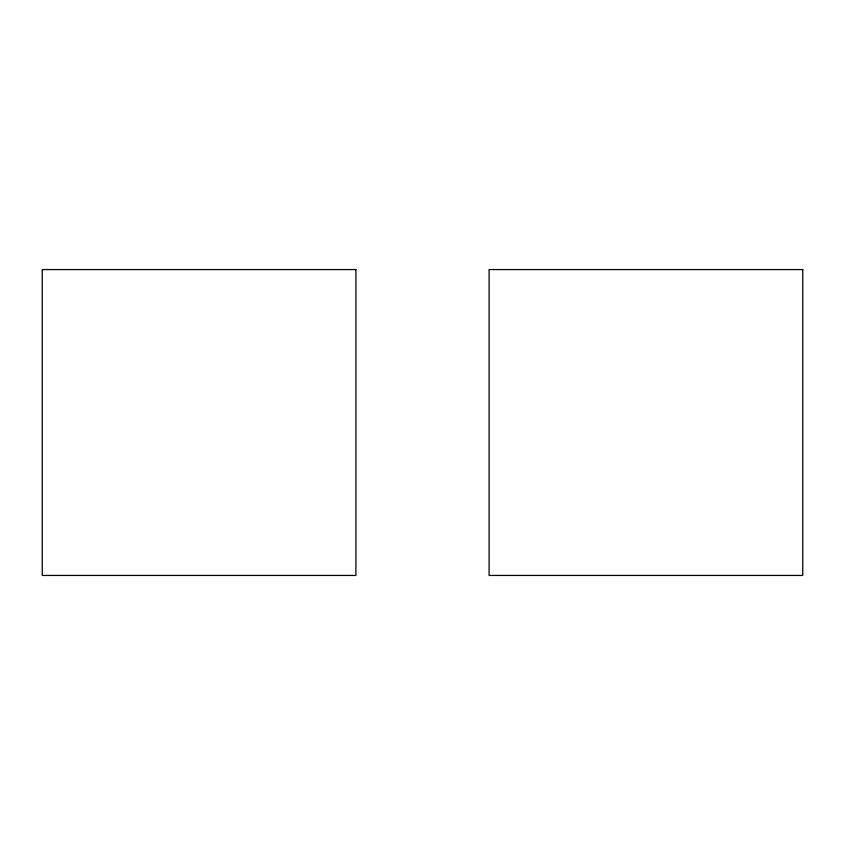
<?xml version="1.0" encoding="UTF-8"?>
<svg xmlns="http://www.w3.org/2000/svg" width="845" height="845" viewBox="0 0 845 845"><rect width="100%" height="100%" fill="white"/><g stroke="black" fill="none" stroke-linecap="round" stroke-linejoin="round"><path stroke-width="1.27" d="M355.903 269.566L42.25 269.566L42.25 575.434L355.903 575.434L355.903 269.566M802.75 269.566L489.097 269.566L489.097 575.434L802.75 575.434L802.75 269.566"/></g></svg>
